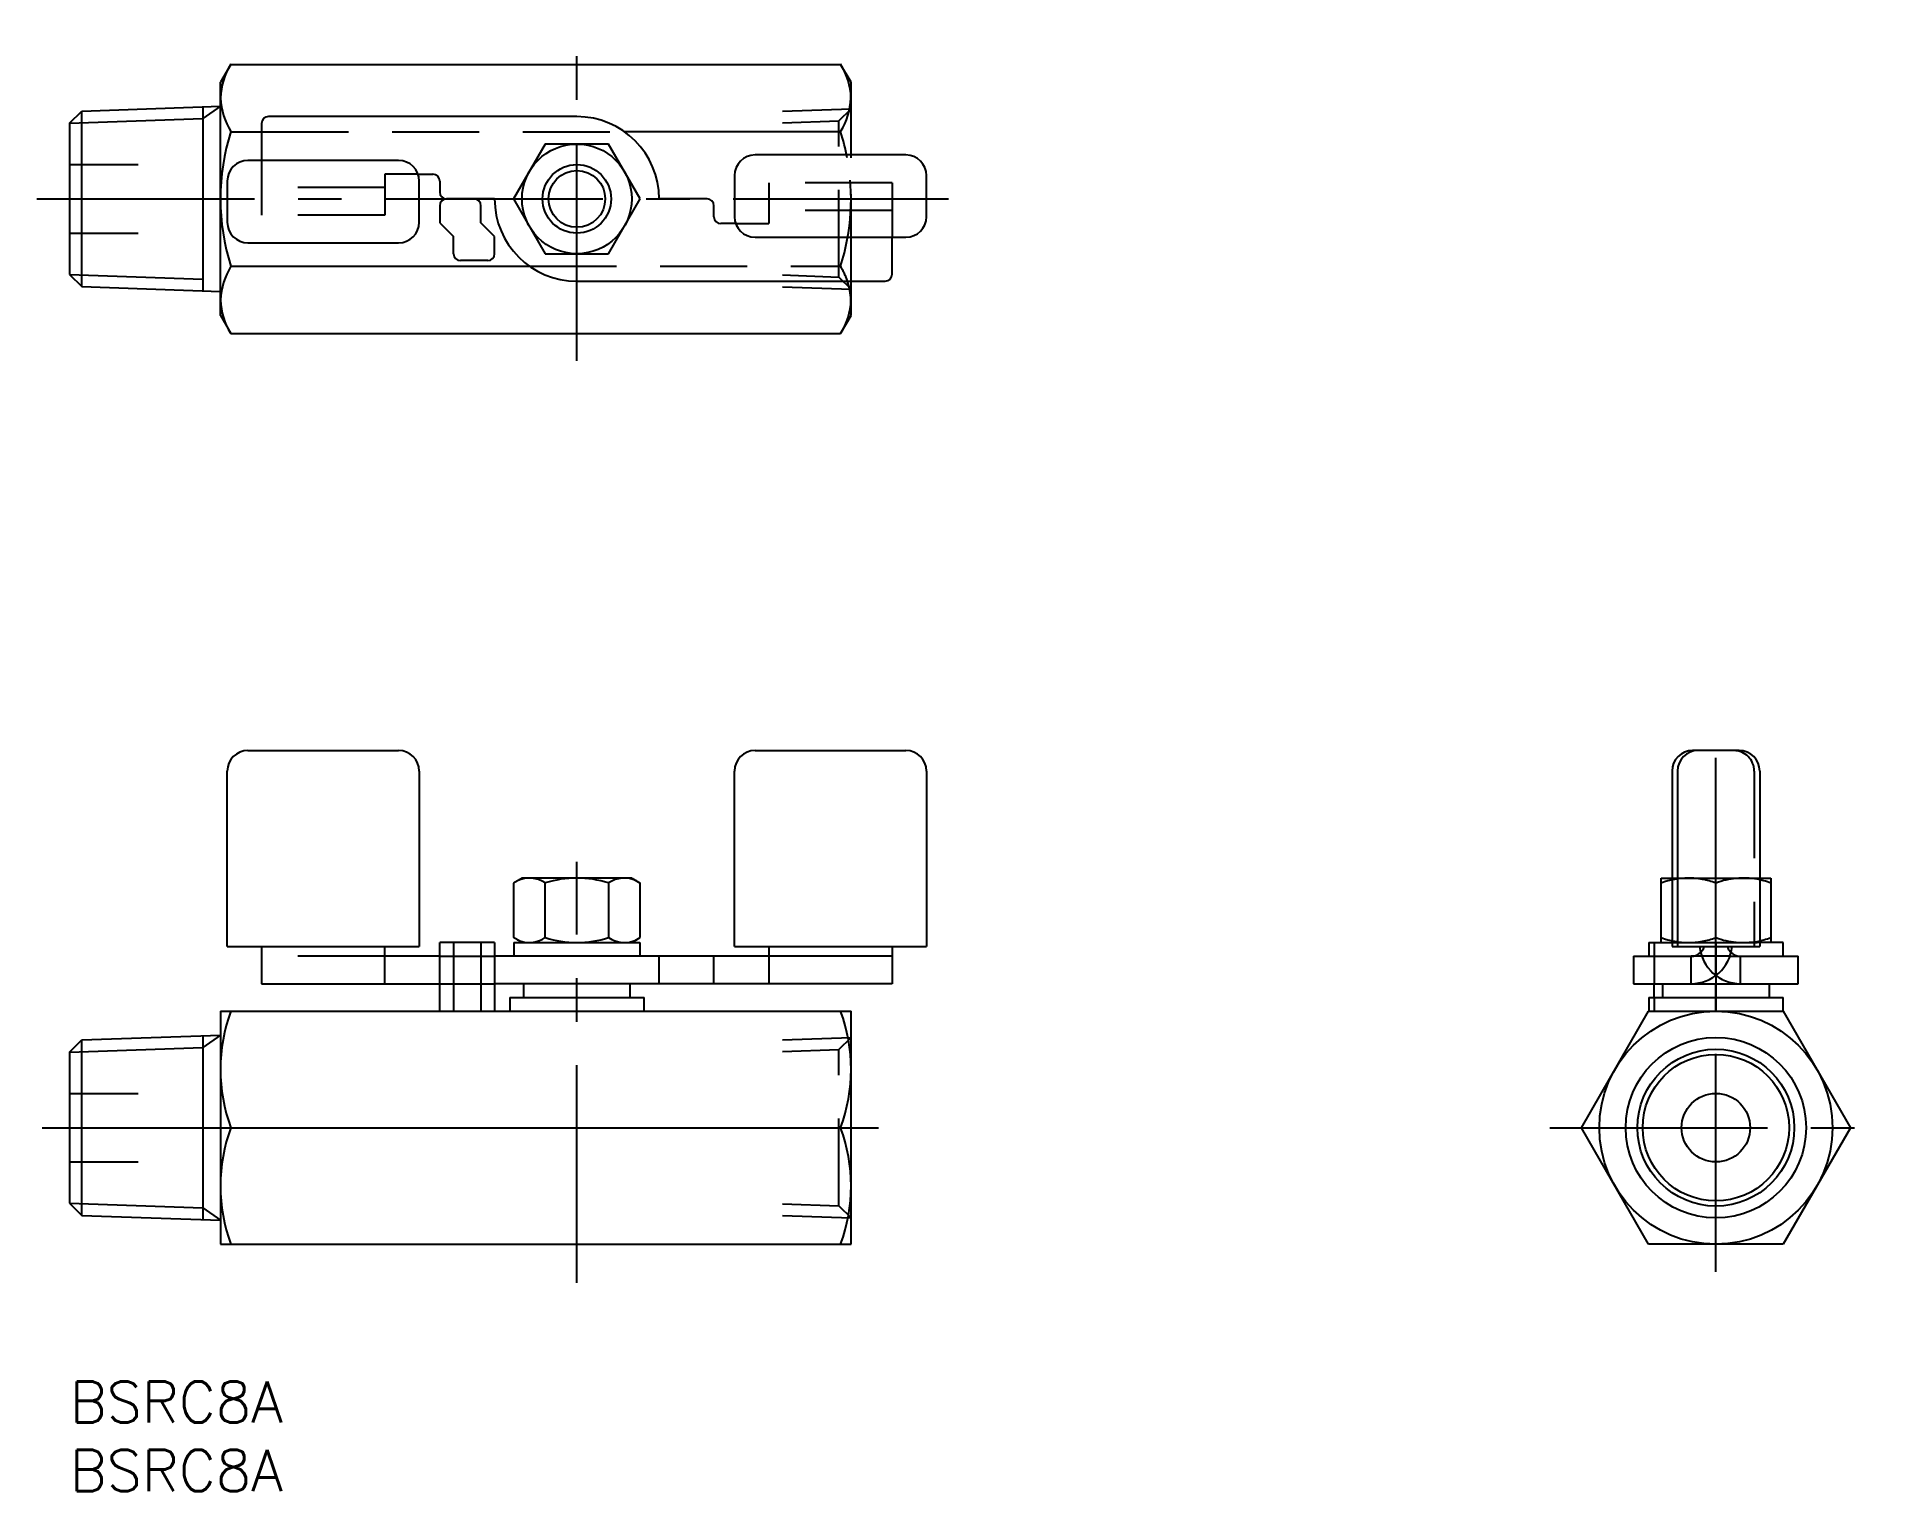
# Model space of a CAD drawing. Extents: x -2 to 132, y -8 to 98.
import ezdxf

# ---------------------------------------------------------------- set-up
doc = ezdxf.new("R2010")
doc.units = 0
doc.header["$LTSCALE"] = 0.5
doc.linetypes.add('CENTER', pattern=[50.8, 31.75, -6.35, 6.35, -6.35])
doc.linetypes.add('DASHED', pattern=[19.05, 12.7, -6.35])
for name, color, linetype in [('MSM_CENTER', 1, 'CENTER'), ('MSM_CONTINUOUS', 7, 'CONTINUOUS'), ('MSM_DASHED', 4, 'DASHED'), ('MSM_NARROW', 5, 'CONTINUOUS'), ('MSM_PART_NUMBER', 7, 'CONTINUOUS')]:
    doc.layers.add(name, color=color, linetype=linetype)
doc.styles.get("Standard").update_dxf_attribs({"font": 'txt.shx', "height": 3, "bigfont": 'bigfont.shx'})

# ---------------------------------------------------------------- blocks, each defined once
blk = doc.blocks.new('*U5')
at = {"layer": 'MSM_PART_NUMBER'}
blk.add_text('BSRC8A', height=3, dxfattribs=at).set_placement((0, -3))
blk = doc.blocks.new('*U6')
at = {"layer": 'MSM_PART_NUMBER'}
blk.add_text('BSRC8A', height=3, dxfattribs=at).set_placement((0, -8))

msp = doc.modelspace()

# ---------------------------------------------------------------- linework, layer by layer
at = {"layer": 'MSM_CENTER'}
for p, q in [((37, 74.41), (37, 98.04)), ((-2.39, 86.23), (64.11, 86.23)), ((120.09, 29.6), (120.09, 48)), ((37, 7.18), (37, 37.88)), ((120.09, 8), (120.09, 29)), ((-2, 18.5), (59, 18.5)), ((107.97, 18.5), (132.22, 18.5))]:
    msp.add_line(p, q, dxfattribs=at)
at = {"layer": 'MSM_CONTINUOUS'}
for p, q in [((11.76, 96.04), (11, 94.73)), ((11.76, 96.04), (56.24, 96.04)), ((57, 94.73), (56.24, 96.04)), ((11, 77.73), (11, 94.73)), ((57, 89.23), (57, 94.73)), ((0.89, 92.63), (11, 92.98)), ((9.71, 92.93), (9.71, 79.52)), ((0, 91.74), (0.89, 92.63)), ((0, 91.74), (0, 80.71)), ((0.89, 79.83), (0.89, 92.63)), ((14, 91.73), (14, 89.03)), ((37, 92.23), (14.5, 92.23)), ((11.76, 91.13), (14, 91.13)), ((34.69, 90.23), (32.38, 86.23)), ((39.31, 90.23), (34.69, 90.23)), ((41.62, 86.23), (39.31, 90.23)), ((56.24, 91.13), (40.45, 91.13)), ((24, 89.03), (13, 89.03)), ((61, 89.43), (50, 89.43)), ((11.5, 87.53), (11.5, 84.53)), ((25.41, 88.03), (26.5, 88.03)), ((25.5, 84.53), (25.5, 87.53)), ((27, 87.53), (27, 86.73)), ((48.5, 87.93), (48.5, 84.93)), ((62.5, 84.93), (62.5, 87.93)), ((31, 86.23), (27.5, 86.23)), ((32.38, 86.23), (34.69, 82.23)), ((39.31, 82.23), (41.62, 86.23)), ((46.5, 86.23), (43, 86.23)), ((27, 85.73), (27, 84.48)), ((30, 84.48), (30, 85.73)), ((47, 84.93), (47, 85.73)), ((27, 84.48), (28, 83.48)), ((28, 82.23), (28, 83.48)), ((31, 83.48), (30, 84.48)), ((31, 82.23), (31, 83.48)), ((48.59, 84.43), (47.5, 84.43)), ((13, 83.03), (24, 83.03)), ((34.69, 82.23), (39.31, 82.23)), ((50, 83.43), (61, 83.43)), ((60, 80.73), (60, 83.43)), ((11.76, 81.32), (33.55, 81.32)), ((30.5, 81.73), (28.5, 81.73)), ((0, 80.71), (0.89, 79.83)), ((0.89, 79.83), (11, 79.47)), ((37, 80.23), (59.5, 80.23)), ((57, 77.73), (57, 80.23)), ((11, 77.73), (11.76, 76.41)), ((56.24, 76.41), (57, 77.73)), ((11.76, 76.41), (56.24, 76.41)), ((13, 46), (24, 46)), ((50, 46), (61, 46)), ((121.79, 46), (118.39, 46)), ((11.5, 31.7), (11.5, 44.5)), ((25.5, 44.5), (25.5, 31.7)), ((48.5, 31.7), (48.5, 44.5)), ((62.5, 44.5), (62.5, 31.7)), ((116.89, 44.5), (116.89, 36.7)), ((117.29, 44.5), (117.29, 31.7)), ((123.29, 44.5), (123.29, 31.7)), ((33, 36.7), (32.38, 36.34)), ((41, 36.7), (33, 36.7)), ((41, 36.7), (41.62, 36.34)), ((116.09, 36.7), (118.09, 36.7)), ((116.09, 32), (116.09, 36.7)), ((123.09, 36.7), (124.09, 36.7)), ((124.09, 36.7), (124.09, 32)), ((32.38, 36.34), (32.38, 32.36)), ((34.69, 32.36), (34.69, 36.34)), ((39.31, 36.34), (39.31, 32.36)), ((41.62, 32.36), (41.62, 36.34)), ((33, 32), (32.38, 32.36)), ((41, 32), (41.62, 32.36)), ((11.5, 31.7), (25.5, 31.7)), ((14, 31.7), (14, 29)), ((23, 29), (23, 31.7)), ((27, 31), (23, 31)), ((27, 27), (27, 32)), ((31, 32), (27, 32)), ((28, 32), (28, 27)), ((31, 32), (31, 27)), ((60, 31), (31, 31)), ((32.4, 32), (32.4, 31)), ((32.4, 32), (41.6, 32)), ((41.6, 32), (41.6, 31)), ((48.5, 31.7), (62.5, 31.7)), ((51, 31.7), (51, 31)), ((60, 31.7), (60, 29)), ((114.09, 31), (114.09, 29)), ((114.09, 31), (118.29, 31)), ((115.19, 32), (115.19, 31)), ((115.19, 32), (118.09, 32)), ((117.29, 31.7), (123.29, 31.7)), ((121.12, 31), (126.09, 31)), ((124.99, 32), (123.09, 32)), ((124.99, 31), (124.99, 32)), ((126.09, 29), (126.09, 31)), ((14, 29), (27, 29)), ((60, 29), (31, 29)), ((33.1, 29), (33.1, 28)), ((40.9, 28), (40.9, 29)), ((114.09, 29), (126.09, 29)), ((115.59, 28), (115.59, 29)), ((116.19, 29), (116.19, 28)), ((120.09, 29.6), (120.09, 29)), ((123.99, 28), (123.99, 29)), ((11, 27), (57, 27)), ((11, 27), (11, 10)), ((32.1, 28), (32.1, 27)), ((32.1, 28), (41.9, 28)), ((41.9, 27), (41.9, 28)), ((57, 10), (57, 27)), ((110.28, 18.5), (115.18, 27)), ((115.18, 27), (125, 27)), ((115.19, 28), (115.19, 27)), ((115.19, 28), (124.99, 28)), ((124.99, 27), (124.99, 28)), ((125, 27), (129.91, 18.5)), ((0, 24.01), (0.89, 24.9)), ((0.89, 24.9), (11, 25.25)), ((0.89, 12.1), (0.89, 24.9)), ((9.71, 25.21), (9.71, 11.79)), ((0, 24.01), (0, 12.99)), ((11.76, 18.5), (56.24, 18.5)), ((115.18, 10), (110.28, 18.5)), ((129.91, 18.5), (125, 10)), ((0, 12.99), (0.89, 12.1)), ((0.89, 12.1), (11, 11.75)), ((11, 10), (57, 10)), ((125, 10), (115.18, 10))]:
    msp.add_line(p, q, dxfattribs=at)
for centre, radius in [((37, 86.23), 4), ((37, 86.23), 2.07), ((120.09, 18.5), 8.5), ((120.09, 18.5), 5.72), ((120.09, 18.5), 5.34), ((120.09, 18.5), 2.5)]:
    msp.add_circle(centre, radius, dxfattribs=at)
for centre, radius, start, end in [((15.83, 93.44), 4.83, 147.3907, 178.2251), ((52.17, 93.44), 4.83, 1.7749, 32.6093), ((16.14, 93.83), 5.14, 182.7375, 211.6468), ((51.86, 93.83), 5.14, 328.3532, 357.2625), ((14.5, 91.73), 0.5, 90, 180), ((37, 86.23), 6, 0, 90), ((27.24, 86.23), 16.24, 162.412, 197.588), ((56.24, 91.13), 0.0000602, 145.517, 214.483), ((40.76, 86.23), 16.24, 10.6448, 17.588), ((13, 87.53), 1.5, 90, 180), ((24, 87.53), 1.5, 0, 90), ((50, 87.93), 1.5, 90, 180), ((61, 87.93), 1.5, 0, 90), ((26.5, 87.53), 0.5, 0, 90), ((27.5, 86.73), 0.5, 180, 270), ((27.5, 85.73), 0.5, 90, 180), ((29.5, 85.73), 0.5, 0, 90), ((37, 86.23), 6, 180, 270), ((46.5, 85.73), 0.5, 0, 90), ((47.5, 84.93), 0.5, 180, 270), ((50, 84.93), 1.5, 180, 270), ((61, 84.93), 1.5, 270, 0), ((13, 84.53), 1.5, 180, 270), ((24, 84.53), 1.5, 270, 0), ((28.5, 82.23), 0.5, 180.0001, 270.0001), ((30.5, 82.23), 0.5, 270.0001, 0), ((16.14, 78.62), 5.14, 148.3532, 177.2625), ((51.86, 78.62), 5.14, 2.7375, 18.1999), ((59.5, 80.73), 0.5, 270, 0), ((15.83, 79.01), 4.83, 181.7749, 212.6093), ((52.17, 79.01), 4.83, 327.3907, 358.2251), ((13, 44.5), 1.5, 90, 180), ((24, 44.5), 1.5, 0, 90), ((50, 44.5), 1.5, 90, 180), ((61, 44.5), 1.5, 0, 90), ((118.39, 44.5), 1.5, 90, 180), ((118.79, 44.5), 1.5, 90, 180), ((121.79, 44.5), 1.5, 0, 90), ((33.54, 34.66), 2.04, 55.6158, 115.6158), ((37, 29.06), 7.64, 72.412, 107.588), ((40.46, 34.66), 2.04, 64.3842, 124.3842), ((118.09, 30.92), 5.78, 90, 110.2562), ((122.09, 30.92), 5.78, 69.7438, 80.0314), ((33.54, 34.04), 2.04, 244.3842, 304.3842), ((37, 39.64), 7.64, 252.412, 287.588), ((40.46, 34.04), 2.04, 235.6158, 295.6158), ((118.09, 37.78), 5.78, 249.7438, 269.9629), ((122.09, 37.78), 5.78, 279.9686, 290.2562), ((118.29, 32), 1, 270, 342.5424), ((118.29, 32), 3, 270, 354.2608), ((23.24, 22.75), 12.24, 159.6832, 200.3168), ((44.76, 22.75), 12.24, 339.6832, 20.3168), ((23.24, 14.25), 12.24, 159.6832, 200.3168), ((44.76, 14.25), 12.24, 339.6832, 20.3168)]:
    msp.add_arc(centre, radius, start, end, dxfattribs=at)
at = {"layer": 'MSM_DASHED'}
for p, q in [((52, 92.63), (57, 92.8)), ((52, 91.77), (56.11, 91.92)), ((56.11, 91.92), (57, 92.8)), ((56.11, 80.53), (56.11, 91.92)), ((14, 91.13), (40.45, 91.13)), ((14, 89.03), (14, 85.04)), ((57, 80.23), (57, 89.23)), ((0, 88.73), (5, 88.73)), ((23, 88.03), (23, 85.04)), ((25.41, 88.03), (23, 88.03)), ((23, 87.07), (14, 87.07)), ((60, 87.41), (51, 87.41)), ((51, 87.41), (51, 84.43)), ((60, 87.41), (60, 83.43)), ((23, 85.04), (14, 85.04)), ((60, 85.38), (51, 85.38)), ((0, 83.73), (5, 83.73)), ((48.59, 84.43), (51, 84.43)), ((33.55, 81.32), (56.24, 81.32)), ((52, 80.68), (56.11, 80.53)), ((52, 79.82), (57, 79.65)), ((56.11, 80.53), (57, 79.65)), ((122.89, 44.5), (122.89, 31.7)), ((116.89, 36.7), (116.89, 31.7)), ((118.09, 36.7), (123.09, 36.7)), ((120.09, 32.36), (120.09, 36.34)), ((23, 31), (14, 31)), ((27, 31), (31, 31)), ((30, 32), (30, 27)), ((43, 29), (43, 31)), ((47, 29), (47, 31)), ((51, 31), (51, 29)), ((115.59, 32), (115.59, 29)), ((116.89, 31.7), (117.29, 31.7)), ((118.09, 32), (123.09, 32)), ((118.29, 29), (118.29, 31)), ((121.12, 31), (118.29, 31)), ((120.09, 32), (120.09, 29.6)), ((121.89, 29), (121.89, 31)), ((27, 29), (31, 29)), ((120.09, 29), (120.09, 27)), ((115.59, 28), (115.59, 27)), ((52, 24.9), (57, 25.08)), ((56.11, 24.19), (57, 25.08)), ((52, 24.05), (56.11, 24.19)), ((56.11, 12.81), (56.11, 24.19)), ((0, 21), (5, 21)), ((0, 16), (5, 16)), ((52, 12.95), (56.11, 12.81)), ((56.11, 12.81), (57, 11.92)), ((52, 12.1), (57, 11.92))]:
    msp.add_line(p, q, dxfattribs=at)
for centre, radius, start, end in [((40.76, 86.23), 16.24, 342.412, 10.6448), ((51.86, 78.62), 5.14, 18.1999, 31.6468), ((121.39, 44.5), 1.5, 0, 90), ((118.09, 30.92), 5.78, 69.7438, 90), ((122.09, 30.92), 5.78, 80.0314, 110.2562), ((118.09, 37.78), 5.78, 270, 290.2562), ((122.09, 37.78), 5.78, 249.7438, 279.9686), ((121.89, 32), 3, 185.7392, 270), ((121.89, 32), 1, 197.4576, 270)]:
    msp.add_arc(centre, radius, start, end, dxfattribs=at)
at = {"layer": 'MSM_NARROW'}
for p, q in [((11, 92.98), (9.71, 92.08)), ((0, 91.74), (9.71, 92.08)), ((0, 80.71), (9.71, 80.37)), ((0, 24.01), (9.71, 24.35)), ((11, 25.25), (9.71, 24.35)), ((0, 12.99), (9.71, 12.65)), ((9.71, 12.65), (11, 11.75))]:
    msp.add_line(p, q, dxfattribs=at)
for centre, radius in [((37, 86.23), 2.5), ((120.09, 18.5), 6.58)]:
    msp.add_circle(centre, radius, dxfattribs=at)

# ---------------------------------------------------------------- block references
at = {"layer": 'MSM_CONTINUOUS'}
for name in ['*U5', '*U6']:
    msp.add_blockref(name, (0, 0), dxfattribs=at)

doc.saveas('drawing.dxf')
